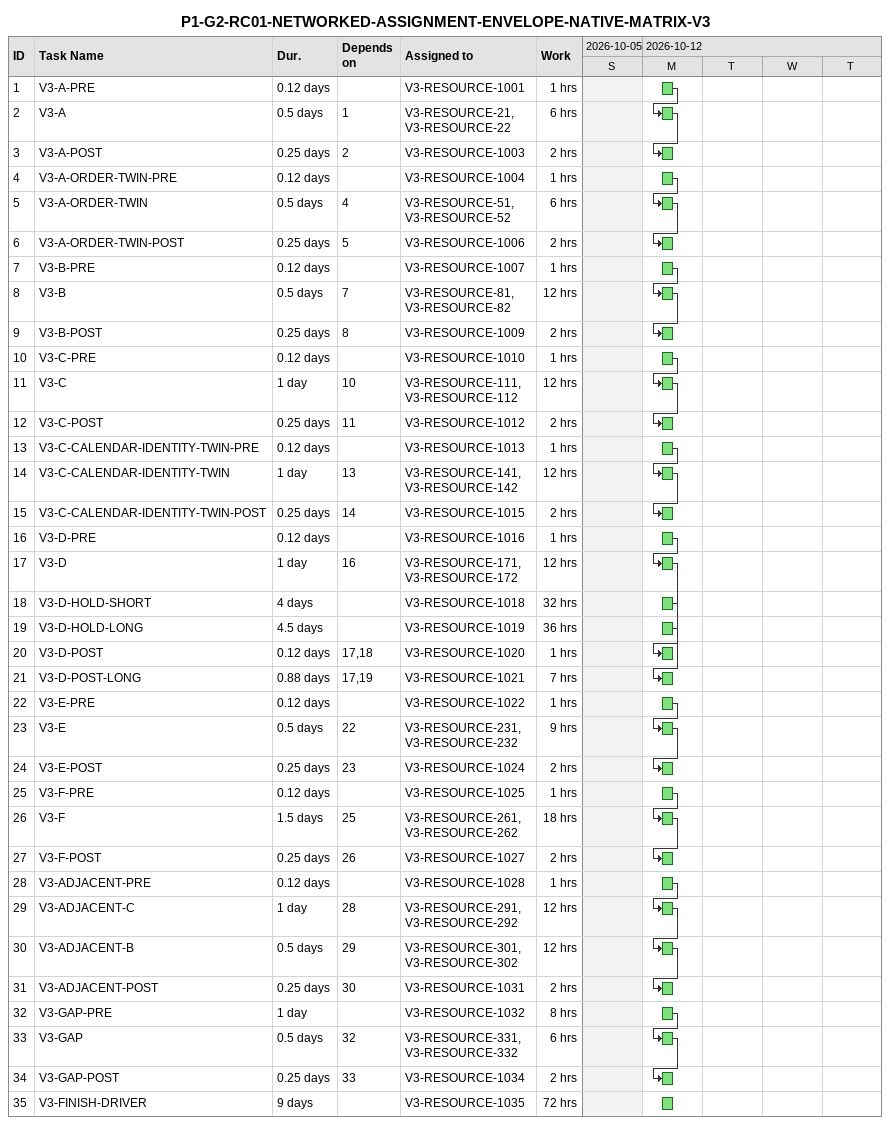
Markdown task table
P1-G2-RC01-NETWORKED-ASSIGNMENT-ENVELOPE-NATIVE-MATRIX-V3

| ID | Task | Duration | Start | Finish | Predecessors | Resources | Work (h) |
|---|---|---|---|---|---|---|---|
| 1 | V3-A-PRE | 0.12d | 2026-10-12 | 2026-10-12 |  | V3-RESOURCE-1001 | 1 |
| 2 | V3-A | 0.5d | 2026-10-12 | 2026-10-12 | 1 | V3-RESOURCE-21, V3-RESOURCE-22 | 6 |
| 3 | V3-A-POST | 0.25d | 2026-10-12 | 2026-10-12 | 2 | V3-RESOURCE-1003 | 2 |
| 4 | V3-A-ORDER-TWIN-PRE | 0.12d | 2026-10-12 | 2026-10-12 |  | V3-RESOURCE-1004 | 1 |
| 5 | V3-A-ORDER-TWIN | 0.5d | 2026-10-12 | 2026-10-12 | 4 | V3-RESOURCE-51, V3-RESOURCE-52 | 6 |
| 6 | V3-A-ORDER-TWIN-POST | 0.25d | 2026-10-12 | 2026-10-12 | 5 | V3-RESOURCE-1006 | 2 |
| 7 | V3-B-PRE | 0.12d | 2026-10-12 | 2026-10-12 |  | V3-RESOURCE-1007 | 1 |
| 8 | V3-B | 0.5d | 2026-10-12 | 2026-10-12 | 7 | V3-RESOURCE-81, V3-RESOURCE-82 | 12 |
| 9 | V3-B-POST | 0.25d | 2026-10-12 | 2026-10-12 | 8 | V3-RESOURCE-1009 | 2 |
| 10 | V3-C-PRE | 0.12d | 2026-10-12 | 2026-10-12 |  | V3-RESOURCE-1010 | 1 |
| 11 | V3-C | 1d | 2026-10-12 | 2026-10-12 | 10 | V3-RESOURCE-111, V3-RESOURCE-112 | 12 |
| 12 | V3-C-POST | 0.25d | 2026-10-12 | 2026-10-12 | 11 | V3-RESOURCE-1012 | 2 |
| 13 | V3-C-CALENDAR-IDENTITY-TWIN-PRE | 0.12d | 2026-10-12 | 2026-10-12 |  | V3-RESOURCE-1013 | 1 |
| 14 | V3-C-CALENDAR-IDENTITY-TWIN | 1d | 2026-10-12 | 2026-10-12 | 13 | V3-RESOURCE-141, V3-RESOURCE-142 | 12 |
| 15 | V3-C-CALENDAR-IDENTITY-TWIN-POST | 0.25d | 2026-10-12 | 2026-10-12 | 14 | V3-RESOURCE-1015 | 2 |
| 16 | V3-D-PRE | 0.12d | 2026-10-12 | 2026-10-12 |  | V3-RESOURCE-1016 | 1 |
| 17 | V3-D | 1d | 2026-10-12 | 2026-10-12 | 16 | V3-RESOURCE-171, V3-RESOURCE-172 | 12 |
| 18 | V3-D-HOLD-SHORT | 4d | 2026-10-12 | 2026-10-12 |  | V3-RESOURCE-1018 | 32 |
| 19 | V3-D-HOLD-LONG | 4.5d | 2026-10-12 | 2026-10-12 |  | V3-RESOURCE-1019 | 36 |
| 20 | V3-D-POST | 0.12d | 2026-10-12 | 2026-10-12 | 17, 18 | V3-RESOURCE-1020 | 1 |
| 21 | V3-D-POST-LONG | 0.88d | 2026-10-12 | 2026-10-12 | 17, 19 | V3-RESOURCE-1021 | 7 |
| 22 | V3-E-PRE | 0.12d | 2026-10-12 | 2026-10-12 |  | V3-RESOURCE-1022 | 1 |
| 23 | V3-E | 0.5d | 2026-10-12 | 2026-10-12 | 22 | V3-RESOURCE-231, V3-RESOURCE-232 | 9 |
| 24 | V3-E-POST | 0.25d | 2026-10-12 | 2026-10-12 | 23 | V3-RESOURCE-1024 | 2 |
| 25 | V3-F-PRE | 0.12d | 2026-10-12 | 2026-10-12 |  | V3-RESOURCE-1025 | 1 |
| 26 | V3-F | 1.5d | 2026-10-12 | 2026-10-12 | 25 | V3-RESOURCE-261, V3-RESOURCE-262 | 18 |
| 27 | V3-F-POST | 0.25d | 2026-10-12 | 2026-10-12 | 26 | V3-RESOURCE-1027 | 2 |
| 28 | V3-ADJACENT-PRE | 0.12d | 2026-10-12 | 2026-10-12 |  | V3-RESOURCE-1028 | 1 |
| 29 | V3-ADJACENT-C | 1d | 2026-10-12 | 2026-10-12 | 28 | V3-RESOURCE-291, V3-RESOURCE-292 | 12 |
| 30 | V3-ADJACENT-B | 0.5d | 2026-10-12 | 2026-10-12 | 29 | V3-RESOURCE-301, V3-RESOURCE-302 | 12 |
| 31 | V3-ADJACENT-POST | 0.25d | 2026-10-12 | 2026-10-12 | 30 | V3-RESOURCE-1031 | 2 |
| 32 | V3-GAP-PRE | 1d | 2026-10-12 | 2026-10-12 |  | V3-RESOURCE-1032 | 8 |
| 33 | V3-GAP | 0.5d | 2026-10-12 | 2026-10-12 | 32 | V3-RESOURCE-331, V3-RESOURCE-332 | 6 |
| 34 | V3-GAP-POST | 0.25d | 2026-10-12 | 2026-10-12 | 33 | V3-RESOURCE-1034 | 2 |
| 35 | V3-FINISH-DRIVER | 9d | 2026-10-12 | 2026-10-12 |  | V3-RESOURCE-1035 | 72 |
